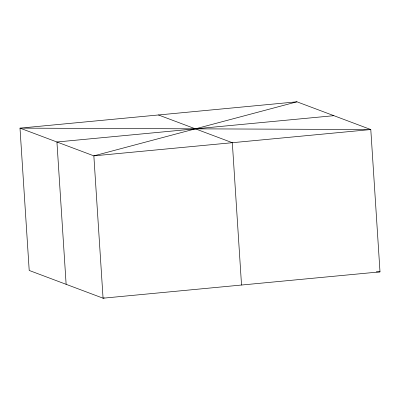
<?xml version="1.0" encoding="UTF-8"?>
<svg xmlns="http://www.w3.org/2000/svg" width="400" height="400" viewBox="0 0 400 400"><rect width="100%" height="100%" fill="white"/><g stroke="black" fill="none" stroke-linecap="round" stroke-linejoin="round"><path stroke-width="0.6" d="M296.94 101.81L93.855 155.86L20 128.13L29.205 270.455L103.06 298.19L380 271.87L370.795 129.545L296.94 101.81L20 128.13L370.795 129.545L93.855 155.86L103.06 298.19L104.26 297.87M333.87 115.68L56.93 141.995L66.13 284.32M376.255 271.855L380 271.87M158.47 114.97L232.325 142.705L241.53 285.03"/></g></svg>
